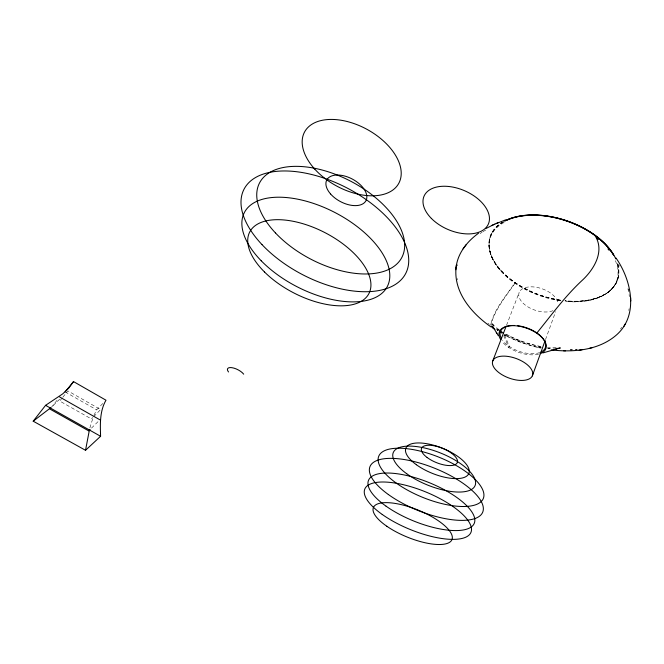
<?xml version="1.0" encoding="UTF-8"?>
<svg xmlns="http://www.w3.org/2000/svg" width="664" height="664" viewBox="0 0 664 664"><rect width="100%" height="100%" fill="white"/><g stroke="black" fill="none" stroke-linecap="round" stroke-linejoin="round"><path stroke-width="0.5" stroke-dasharray="3.32 2.49" d="M491.119 322.945C495.327 307.739 506.424 295.522 514.974 282.632M628.808 310.486L629.107 308.735M457.396 265.832L457.629 264.612M89.889 427.882L93.151 417.274M618.159 277.27C614.549 293.347 596.139 300.103 581.855 301.082M545.517 339.561L555.644 311.632M506.491 325.36L519.14 292.583M93.956 415.299L96.645 409.862L103.111 403.181M492.472 232.043C483.815 246.136 493.153 263.691 503.636 273.394M514.957 283.254C506.657 295.289 496.938 306.934 492.074 320.911A14.674 4.939 -55.5 0 0 491.709 323.21M620.516 328.962L621.745 327.352M51.261 407.48L57.743 399.429M62.233 397.919L59.702 401.023L91.408 418.967L92.827 417.515M62.872 397.138L67.935 390.938L100.613 409.563L93.533 416.793M59.718 399.172L51.419 407.181M91.499 428.106L99.193 420.503M480.039 233.603L482.139 232.217M482.935 231.711L487.559 228.931M501.32 222.639L504.449 221.469M576.726 349.272L575.397 349.405L578.377 349.115M556.175 347.479L547.451 347.388M548.912 348.666L550.531 348.716M548.14 348.558L549.908 348.675M547.426 348.243L549.219 348.517M539.965 347.538L541.143 347.728C528.652 345.57 516.526 341.296 505.437 335.137L506.4 335.702L504.258 334.465M540.869 346.533L529.532 343.952M541.16 347.114L524.236 342.466M537.591 347.438L542.065 348.417M507.429 336.623L520.584 342.35L534.761 346.749M534.122 346.6L538.404 347.637M529.988 344.085L515.613 338.947L516.019 339.13L504.922 333.527M520.941 341.296L524.352 342.516M505.088 334.216L517.829 340.084M517.596 340.001L520.999 341.313M496.282 328.771L498.755 329.842M497.211 330.34L497.992 330.697M505.196 335.478L504.391 335.071L508.093 336.955M65.138 391.926L96.645 409.862M496.78 329.435L498.548 330.514M500.639 330.863L498.116 329.178L500.465 330.747M499.046 329.751L493.111 324.87M496.913 329.585L498.133 330.473M487.849 323.235L489.343 324.339M492.298 324.073L493.526 325.368L492.265 323.999M492.995 324.953L491.974 323.634L493.817 326.182L492.954 324.945M503.76 335.677L508.757 347.471L509.479 346.6L504.449 334.781M618.425 264.388L619.354 266.09M628.019 288.716L628.368 290.326M628.053 288.865L628.667 291.745M457.322 278.54L457.504 279.843M629.099 294.542L629.331 296.675M552.954 310.677A20.41 11.263 19.2 0 1 521.912 301.946A20.41 11.263 19.2 0 1 532.312 286.856A20.41 11.263 19.2 0 1 557.976 303.398M617.644 264.289A67.114 39.417 18.7 0 1 565.006 300.717M560.482 300.145A67.114 39.417 18.7 0 1 497.535 266.231A67.114 39.417 18.7 0 1 501.967 222.647M539.741 352.567A23.862 12.325 19.7 0 1 502.565 340.3M617.819 264.347A67.305 39.525 18.7 0 1 565.022 300.867M560.491 300.294A67.305 39.525 18.7 0 1 497.361 266.289A67.305 39.525 18.7 0 1 501.81 222.581M538.545 354.153A24.717 12.716 19.8 0 1 502.748 342.367M615.354 260.637A66.765 39.159 18.7 0 1 564.632 301.356M560.134 300.784A66.765 39.159 18.7 0 1 496.074 265.085A66.765 39.159 18.7 0 1 505.702 221.643M617.254 263.317A67.122 39.408 18.7 0 1 565.172 300.9M560.424 300.302A67.122 39.408 18.7 0 1 496.962 265.724A67.122 39.408 18.7 0 1 503.163 222.058"/><path stroke-width="1" d="M491.028 323.899L491.069 325.078M456.085 267.492C453.396 292.368 471.872 313.607 491.011 326.929M456.118 267.26C457.704 253.175 467.273 241.322 478.487 233.272M455.803 269.758L456.4 264.969M85.523 450.292L100.596 436.281C100.173 424.155 99.658 411.082 105.983 400.209L73.513 381.584L68.807 388.042L62.823 393.793L45.584 405.33L33.2 421.183L85.523 450.292L89.474 429.6M532.329 375.89A21.157 10.4 20 0 0 506.449 356.261A21.157 10.4 20 0 0 499.013 372.712A21.157 10.4 20 0 0 532.329 375.89L545.169 340.524M492.721 361.025L506.117 326.323M551.17 349.887C573.63 352.567 599.069 350.318 616.74 334.739C639.125 314.777 631.273 279.851 616.018 258.022M623.811 326.456L624.467 325.368M624.774 324.845L625.438 323.741M464.792 246.535L466.269 244.551M463.057 248.876L464.543 246.875M65.138 391.926L73.513 381.584M90.105 429.483L88.702 430.87L49.966 409.09M50.696 407.787L33.2 421.183M486.04 228.457L494.589 224.166M492.041 225.295L505.578 219.859M496.124 223.494L498.573 222.415M542.928 352.916L560.333 347.944L556.025 348.65M589.591 348.301L592.429 347.562M579.116 350.152L580.419 349.978M580.693 349.945L582.029 349.762M570.426 349.712L572.111 349.637M563.52 350.791L565.545 350.841M553.635 349.048L556.266 349.297M494.962 329.377L492.622 327.999L491.393 326.331M45.584 405.33L100.596 436.281M59.694 397.014L99.89 419.806M500.017 330.489L503.47 333.403M493.252 327.103L493.667 327.427M500.98 332.473L501.619 333.021M492.306 325.974L496.896 333.278M594.537 234.89C605.568 250.992 593.782 269.982 581.365 281.129C564.632 296.841 551.137 315.433 536.736 333.187L536.529 332.722M496.282 332.291L498.382 335.776M630.651 297.596L630.709 298.991M630.734 299.58L630.8 300.983M504.98 220.938A67.114 39.417 18.7 0 1 613.735 255.175M517.654 325.725A23.862 12.325 19.7 0 1 542.065 337.461A23.862 12.325 19.7 0 1 541.044 352.02M501.627 338.881A23.862 12.325 19.7 0 1 514.608 325.484M504.823 220.871A67.305 39.525 18.7 0 1 566.956 220.855A67.305 39.525 18.7 0 1 615.794 258.86M500.606 339.47A24.717 12.716 19.8 0 1 510.757 325.725A24.717 12.716 19.8 0 1 541.044 336.631A24.717 12.716 19.8 0 1 540.089 353.688M507.188 220.025A67.122 39.408 18.7 0 1 613.677 255.349M596.953 238.31A66.765 39.159 18.7 0 1 598.438 239.505M607.9 248.809A66.765 39.159 18.7 0 1 609.054 250.245M228.524 371.973A9.528 3.776 26.9 0 1 231.869 367.673A9.528 3.776 26.9 0 1 243.688 374.172M314.794 169.154A53.651 32.146 28.7 0 0 398.765 183.355A53.651 32.146 28.7 0 0 341.528 120.317A53.651 32.146 28.7 0 0 314.794 169.154M431.351 218.398A35.059 21.082 23.4 0 0 487.766 225.262A35.059 21.082 23.4 0 0 449.545 186.576A35.059 21.082 23.4 0 0 431.351 218.398M264.546 272.024A67.081 33.93 27.3 0 0 368.354 294.567A67.081 33.93 27.3 0 0 295.065 221.685A67.081 33.93 27.3 0 0 264.546 272.024M330.572 193.954A22.169 12.732 27.9 0 0 365.549 201.383A22.169 12.732 27.9 0 0 342.981 175.628A22.169 12.732 27.9 0 0 330.572 193.954M261.998 244.601A91.159 48.704 27.6 0 0 404.409 275.701A91.159 48.704 27.6 0 0 308.221 173.702A91.159 48.704 27.6 0 0 261.998 244.601M275.435 232.906A80.319 43.782 27.7 0 0 400.94 259.026A80.319 43.782 27.7 0 0 315.757 168.507A80.319 43.782 27.7 0 0 275.435 232.906M427.11 457.488A19.256 7.785 21.8 0 0 457.064 463.024A19.256 7.785 21.8 0 0 434.032 445.768A19.256 7.785 21.8 0 0 427.11 457.488M397.014 483.616A56.398 21.671 22 0 0 483.151 498.863A56.398 21.671 22 0 0 412.917 449.569A56.398 21.671 22 0 0 397.014 483.616M416.369 464.725A33.93 13.546 21.9 0 0 468.659 473.864A33.93 13.546 21.9 0 0 427.076 443.751A33.93 13.546 21.9 0 0 416.369 464.725M406.717 473.739A44.106 17.281 21.9 0 0 474.768 486.247A44.106 17.281 21.9 0 0 421.026 447.262A44.106 17.281 21.9 0 0 406.717 473.739M388.349 494.506A60.797 22.709 22 0 0 482.122 513.338A60.797 22.709 22 0 0 408.526 460.31A60.797 22.709 22 0 0 388.349 494.506M386.066 506.175A57.071 20.684 22.1 0 0 473.789 524.269A57.071 20.684 22.1 0 0 404.318 474.976A57.071 20.684 22.1 0 0 386.066 506.175M382.24 514.459A57.32 20.318 22.2 0 0 470.419 533.408A57.32 20.318 22.2 0 0 401.031 484.18A57.32 20.318 22.2 0 0 382.24 514.459M386.797 526.237A42.43 14.558 22.2 0 0 451.628 540.28A42.43 14.558 22.2 0 0 399.554 504.25A42.43 14.558 22.2 0 0 386.797 526.237M261.218 260.786A80.477 41.666 27.4 0 0 386.34 288.217A80.477 41.666 27.4 0 0 299.921 199.648A80.477 41.666 27.4 0 0 261.218 260.786"/></g></svg>
